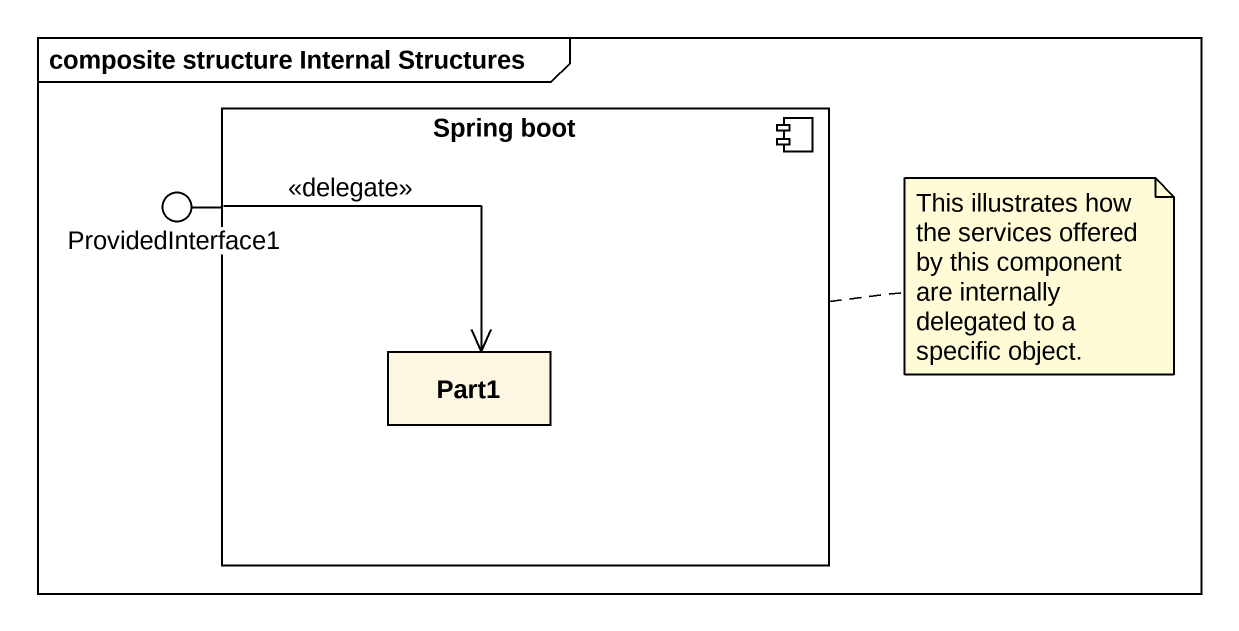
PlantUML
@startuml
mainframe composite structure Internal Structures
component "Spring boot" as Spring_boot {
  rectangle Part1
}
() ProvidedInterface1
Spring_boot -left- ProvidedInterface1
ProvidedInterface1 --> Part1 : <<delegate>>
note right of Spring_boot : This illustrates how the services offered by this component are internally delegated to a specific object.
@enduml
